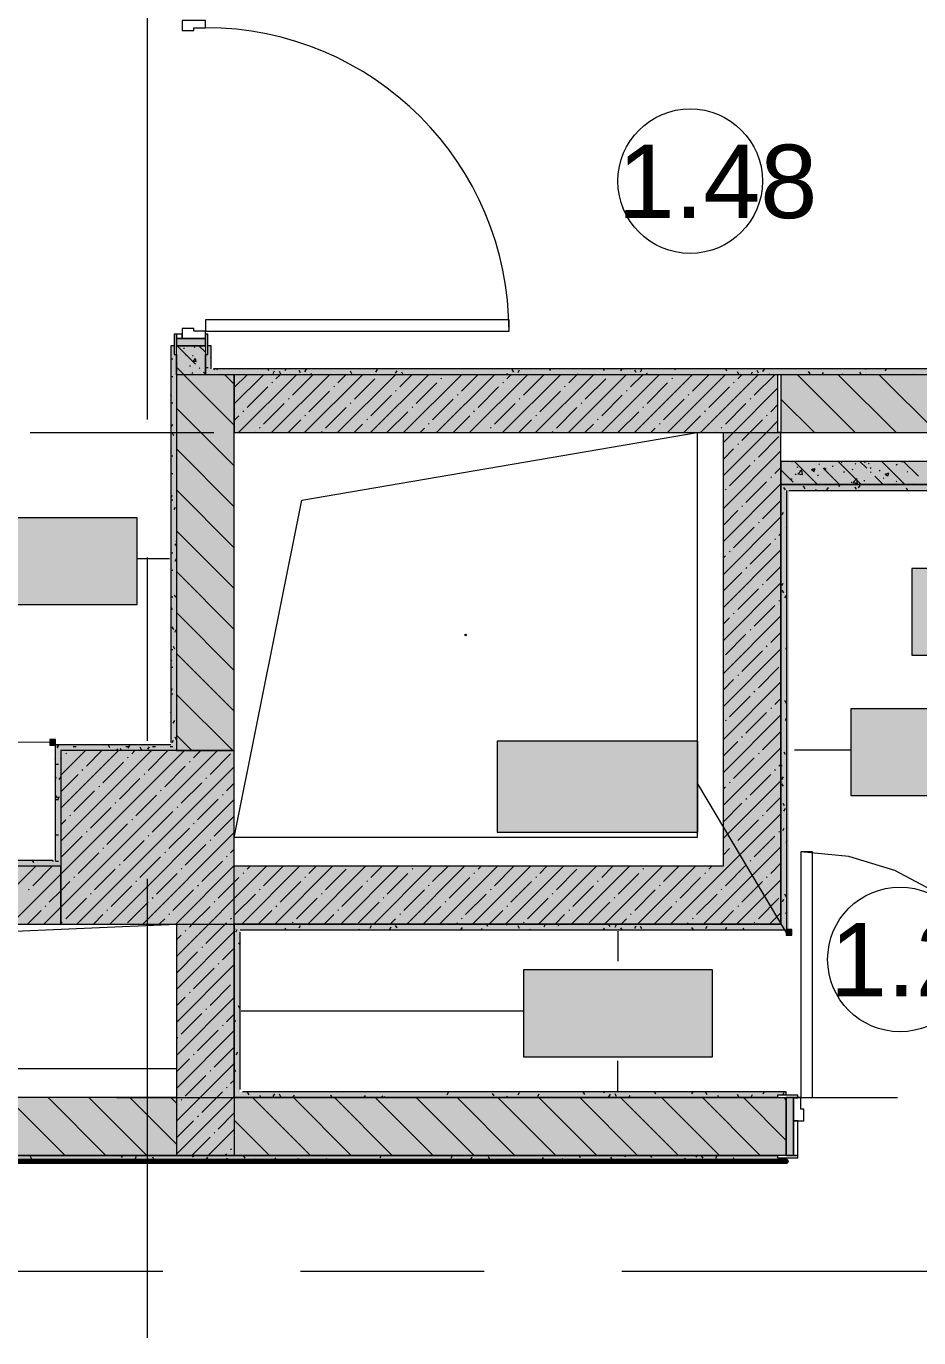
# Model space of a CAD drawing. Header units: millimetres. Extents: x -3817 to 677485, y -22715 to 103890.
# Drawn here: x 66284 to 69370, y 12181 to 16716 of the extents above; entities that cross this region are included whole.
import ezdxf

# ---------------------------------------------------------------- set-up
doc = ezdxf.new("R2010")
doc.units = ezdxf.units.MM
doc.layers.add('PDF _Геометрия', color=7, linetype='Continuous', true_color=0x1d1d1d)
doc.layers.add('PDF _Сплошная заливка', color=7, linetype='Continuous', true_color=0xffffff)
doc.layers.add('PDF _Текст', color=7, linetype='Continuous')
doc.styles.add('PDF GOST-Common', font='arial.ttf')

msp = doc.modelspace()

# ---------------------------------------------------------------- hatches: boundary and pattern name
at = {"layer": 'PDF _Сплошная заливка', "transparency": 33554559}
h = msp.add_hatch(color=256, dxfattribs=at)
h.paths.add_polyline_path([(66803.3, 14211.3), (66802.8, 15581.3), (66795.3, 15581.3), (66795.3, 15611.4), (66783.3, 15611.4), (66783.3, 14211.3)], flags=0)
h.paths.add_polyline_path([(66783.3, 16761.3), (66795.3, 16761.3), (66795.3, 16791.3), (66803.3, 16791.3), (66803.3, 17441.3), (66783.3, 17441.3), (66783.3, 17420.4)], flags=0)
h = msp.add_hatch(color=256, dxfattribs=at)
h.paths.add_polyline_path([(66803.3, 15511.3), (66903.3, 15511.3), (66903.3, 15611.4), (66803.3, 15611.4), (66803.3, 15581.3)], flags=0)
h.paths.add_polyline_path([(66803.3, 16761.3), (66903.3, 16761.3), (66903.3, 17461.3), (66803.3, 17461.3), (66803.3, 16791.3)], flags=0)
h = msp.add_hatch(color=256, dxfattribs=at)
h.paths.add_polyline_path([(66923.3, 15511.3), (66923.3, 15611.4), (66911.3, 15611.4), (66910.8, 15581.3), (66903.3, 15581.3), (66903.3, 15511.3)], flags=0)
h.paths.add_polyline_path([(66923.3, 16761.3), (66923.3, 17461.3), (66903.3, 17461.3), (66904.1, 16791.3), (66911.3, 16791.3), (66911.3, 16761.3)], flags=0)
for points in [[(66803.3, 14211.3), (67003.3, 14211.3), (67003.3, 15511.3), (66803.3, 15511.3), (66803.3, 14580.4)], [(68883.3, 15311.3), (68883.3, 15511.3), (67003.3, 15511.3), (67003.3, 15311.3), (68693.3, 15311.3)], [(80080.6, 15311.3), (84943.3, 15311.3), (84943.3, 15511.3), (68893.3, 15511.3), (68893.3, 15311.3), (78596.3, 15311.3)], [(70553.1, 15131.3), (70553.1, 15211.3), (68893.3, 15211.3), (68893.3, 15131.3), (70432.2, 15131.3)], [(70525.1, 15111.4), (70533.1, 15111.4), (70533.1, 15131.3), (68893.3, 15131.3), (68893.3, 15111.4), (70432.2, 15111.4)], [(68893.3, 13591.3), (68913.3, 13591.3), (68913.3, 15111.4), (68893.3, 15111.4), (68893.3, 13611.3)], [(62268.2, 13811.3), (66383.3, 13811.3), (66383.3, 13831.3), (61003.3, 13831.3), (61003.3, 13811.3)], [(63503.3, 13611.3), (66403.3, 13611.3), (66403.3, 13811.3), (61003.3, 13811.3), (61003.3, 13611.3), (63423.3, 13611.3)], [(67003.3, 13011.4), (67023.3, 13011.4), (67023.3, 13611.3), (67003.3, 13611.3), (67003.3, 13450.1)]]:
    msp.add_hatch(color=256, dxfattribs=at).paths.add_polyline_path(points)
h = msp.add_hatch(color=256, dxfattribs=at)
h.paths.add_polyline_path([(67023.3, 13011.4), (68882.1, 13011.7), (68882.1, 13019.3), (68912.1, 13019.3), (68912.1, 13031.3), (67023.3, 13031.3)], flags=0)
h.paths.add_polyline_path([(70553.1, 13011.4), (70553.1, 13031.3), (69862.1, 13031.3), (69862.1, 13019.3), (69892.1, 13019.3), (69892.1, 13011.4)], flags=0)
h = msp.add_hatch(color=256, dxfattribs=at)
h.paths.add_polyline_path([(73783.3, 12811.3), (73783.3, 13011.4), (73173.1, 13011.4), (73173.1, 12811.3), (73203.1, 12811.3)], flags=0)
h.paths.add_polyline_path([(72223.1, 12811.3), (72223.1, 13011.4), (69862.1, 13011.4), (69862.1, 12811.3), (72193.1, 12811.3)], flags=0)
h.paths.add_polyline_path([(68205.7, 12811.3), (68912.1, 12811.3), (68912.1, 13011.4), (67003.3, 13011.4), (67003.3, 12811.3)], flags=0)
h.paths.add_polyline_path([(65237, 12811.3), (66803.3, 12811.3), (66803.3, 13011.4), (62491.6, 13011.4), (62491.6, 12811.3)], flags=0)
h = msp.add_hatch(color=256, dxfattribs=at)
h.paths.add_polyline_path([(75627.5, 12791.4), (75723.3, 12791.4), (75723.3, 12811.3), (73203.1, 12811.1), (73203.1, 12803.3), (73173.1, 12803.3), (73173.1, 12791.4), (74143.2, 12791.4)], flags=0)
h.paths.add_polyline_path([(71174.4, 12791.4), (72223.1, 12791.4), (72223.1, 12803.3), (72193.1, 12803.3), (72193.1, 12811.3), (69892.1, 12811.3), (69892.1, 12803.3), (69862.1, 12803.3), (69862.1, 12791.4)], flags=0)
h.paths.add_polyline_path([(68912.1, 12791.4), (68912.1, 12803.3), (68882.1, 12803.3), (68882.1, 12811.3), (62491.6, 12811.3), (62491.6, 12791.4), (68882.1, 12791.4)], flags=0)

# ---------------------------------------------------------------- linework, layer by layer
at = {"layer": 'PDF _Геометрия', "color": 253, "lineweight": 9, "true_color": 0xaaaaaa}
for points in [[(66703.3, 15355.9), (66703.3, 16943.4)], [(66297.6, 15311.3), (66932.6, 15311.3)], [(67408.8, 15311.3), (68996.3, 15311.3)], [(66703.3, 14244.7), (66703.3, 14879.7)], [(69812.1, 13011.4), (69795.7, 13177.2), (69747.4, 13336.6), (69668.8, 13483.6), (69563.1, 13612.4), (69434.3, 13718.1), (69287.4, 13796.6), (69127.9, 13845), (68962.1, 13861.3)], [(66703.3, 12180.9), (66703.3, 13768.4)], [(66597.6, 13011.4), (67232.6, 13011.4)], [(67708.8, 13011.4), (69296.3, 13011.4)], [(65168.8, 12411.3), (66756.3, 12411.3)], [(67232.6, 12411.3), (67867.6, 12411.3)], [(68343.8, 12411.3), (69931.3, 12411.3)]]:
    msp.add_lwpolyline(points, dxfattribs=at)
at = {"layer": 'PDF _Геометрия', "color": 253, "lineweight": 13, "true_color": 0xaaaaaa}
for points in [[(66903.3, 16711.3), (66903.3, 16736.3), (66823.3, 16736.3), (66823.3, 16701.4), (66863.3, 16701.4), (66863.3, 16711.3)], [(67953.3, 15661.3), (67953.3, 15701.3), (66903.3, 15701.3), (66903.3, 15661.3)], [(66795.3, 15651.3), (66795.3, 15581.3), (66803.3, 15581.3), (66803.3, 15651.3)], [(66803.3, 15651.3), (66803.3, 15636.3), (66823.3, 15636.3), (66823.3, 15651.3)], [(66903.3, 15661.3), (66863.3, 15661.3), (66863.3, 15671.3), (66823.3, 15671.3), (66823.3, 15636.3), (66903.3, 15636.3)], [(66902.3, 15651.3), (66902.3, 15636.3), (66903.3, 15636.3), (66903.3, 15651.3)], [(66903.3, 15651.3), (66903.3, 15581.3), (66911.3, 15581.3), (66911.3, 15651.3)], [(66803.3, 15636.3), (66803.3, 15611.4), (66903.3, 15611.4), (66903.3, 15636.3)], [(68962.1, 13861.3), (68962.1, 13011.4), (69002.1, 13011.4), (69002.1, 13861.3)], [(68952.1, 13011.4), (68952.1, 13019.3), (68882.1, 13019.3), (68882.1, 13011.4)], [(68937.1, 12811.3), (68937.1, 13011.4), (68912.1, 13011.4), (68912.1, 12811.3)], [(68962.1, 13011.4), (68937.1, 13011.4), (68937.1, 12931.4), (68972.1, 12931.4), (68972.1, 12971.4), (68962.1, 12971.4)], [(68952.1, 13010.4), (68952.1, 13011.4), (68937.1, 13011.4), (68937.1, 13010.4)], [(68952.1, 12811.3), (68952.1, 12931.4), (68937.1, 12931.4), (68937.1, 12811.3)], [(68952.1, 12803.3), (68952.1, 12811.3), (68882.1, 12811.3), (68882.1, 12803.3)]]:
    msp.add_lwpolyline(points, close=True, dxfattribs=at)
at = {"layer": 'PDF _Геометрия', "color": 9, "lineweight": 9, "true_color": 0xc0c0c0}
for points in [[(70953.3, 15611.4), (70953.3, 15531.3), (70953.3, 15511.3), (66923.3, 15511.3), (66903.3, 15511.3), (66903.3, 15581.3), (66903.3, 15511.3), (66803.3, 15511.3), (66803.3, 15581.3), (66803.3, 14211.3), (66783.3, 14211.3), (66403.3, 14211.3), (66403.3, 13811.3), (66383.3, 13811.3), (61003.3, 13811.3)], [(66795.3, 15611.4), (66783.3, 15611.4)], [(66903.3, 15611.4), (66803.3, 15611.4)], [(66923.3, 15611.4), (66911.3, 15611.4)], [(70953.3, 15606.3), (70953.3, 15511.3), (68893.3, 15511.3), (68893.3, 15311.3), (70553.1, 15311.3), (70553.1, 14752.5), (70553.1, 15131.3), (70533.1, 15131.3), (68893.3, 15131.3), (68893.3, 15111.4), (68893.3, 13611.3), (67023.3, 13611.3), (67003.3, 13611.3), (68693.3, 13611.3), (68893.3, 13611.3), (68893.3, 15311.3), (68883.3, 15311.3), (68883.3, 15511.3), (67003.3, 15511.3), (67003.3, 15311.3), (68693.3, 15311.3), (68693.3, 13811.3), (67003.3, 13811.3)], [(68893.3, 13591.3), (68913.3, 13591.3), (68913.3, 15103.3)], [(66383.3, 14231.3), (66383.3, 14211.3)], [(66803.3, 13611.3), (66803.3, 13011.4), (64703.3, 13011.4), (64703.3, 13611.3), (66403.3, 13611.3), (66403.3, 13811.3), (61003.3, 13811.3)], [(68912.1, 13019.3), (68912.1, 13031.3), (67031.3, 13031.3)], [(68912.1, 12811.3), (68912.1, 13011.4)], [(62403.3, 12791.4), (62203.3, 12791.4), (62403.3, 12791.4), (62491.6, 12791.4), (68912.1, 12791.4), (68912.1, 12803.3)]]:
    msp.add_lwpolyline(points, dxfattribs=at)
at = {"layer": 'PDF _Геометрия', "color": 7, "lineweight": 9}
for points in [[(66783.3, 15611.4), (66783.3, 14239.3)], [(66923.3, 15531.3), (66923.3, 15611.4)], [(70933.3, 15531.3), (66931.3, 15531.3)], [(67003.3, 15311.3), (68603.3, 15311.3), (68603.3, 13911.3), (67003.3, 13911.3), (67003.3, 14580.4)], [(67003.3, 13911.3), (67236.6, 15078), (68603.3, 15311.3)], [(68913.3, 15103.3), (68913.3, 15111.4)], [(68921.3, 15111.4), (70525.1, 15111.4), (70533.1, 15111.4)], [(66779.3, 14875), (66666.8, 14875)], [(66365.3, 14239.6), (66059.9, 14241.1)], [(66783.3, 14231.3), (66762.3, 14231.3), (66383.3, 14231.3)], [(66383.3, 14211.3), (66383.3, 13831.3)], [(68940.7, 14214.4), (69134.6, 14214.4)], [(68911.3, 13583.3), (68605.9, 14096.7)], [(66375.3, 13831.3), (61031.3, 13831.3)], [(64803.3, 13111.3), (64886.6, 13528), (66803.3, 13611.3)], [(67023.3, 13591.3), (67044.2, 13591.3), (68893.3, 13591.3)], [(67023.3, 13039.4), (67023.3, 13583.3)], [(68330, 13587.3), (68330, 13483)], [(67027.3, 13311), (68003.4, 13311)], [(68330, 13035.4), (68330, 13139)], [(66803.3, 13011.4), (66803.3, 12811.3)], [(67003.3, 13011.4), (67003.3, 12811.3)]]:
    msp.add_lwpolyline(points, dxfattribs=at)
at = {"layer": 'PDF _Геометрия', "color": 252, "lineweight": 9, "true_color": 0x878787}
for points in [[(66869.2, 15547.3), (66805.2, 15611.4)], [(66827.8, 15602.9), (66831.1, 15603.4)], [(66864.1, 15607.4), (66866.5, 15605.1)], [(66903.3, 15588.7), (66880.6, 15611.4)], [(66833.1, 15581.4), (66835.9, 15579.6)], [(66858.8, 15575.5), (66861.4, 15577.5)], [(66871.1, 15556.2), (66860.5, 15557.1), (66869.1, 15567.4)], [(66871.1, 15556.2), (66869.1, 15567.3)], [(66803.3, 15550.3), (66805.5, 15548.3)], [(66829.7, 15511.3), (66803.3, 15537.8)], [(66848.4, 15541.7), (66851.7, 15542.1)], [(66856.6, 15516.3), (66859.3, 15518.4)], [(66884.3, 15532.2), (66881.8, 15534.8)], [(66903.3, 15513.3), (66896.9, 15519.7)], [(68931.3, 15209.8), (68933.3, 15211.3)], [(69020.1, 15131.3), (68940.1, 15211.3)], [(69009, 15211.3), (69009.2, 15211.2)], [(69026.6, 15200.3), (69024.1, 15202.8)], [(69070.3, 15194.5), (69073.6, 15195)], [(69171, 15131.3), (69091, 15211.3)], [(69101.3, 15209), (69104.1, 15207.2)], [(69150.5, 15204.4), (69153, 15202.2)], [(69190.1, 15187.8), (69166.5, 15211.3)], [(69182.6, 15209.3), (69185.9, 15209.7)], [(69196.2, 15205), (69199, 15203.2)], [(69321.9, 15131.3), (69241.9, 15211.3)], [(69291.1, 15201), (69294, 15199.2)], [(69293.8, 15200.3), (69296.5, 15202.4)], [(69309, 15211.3), (69318.9, 15210.5)], [(69368.6, 15160.1), (69317.4, 15211.3)], [(69318.9, 15210.4), (69318.7, 15211.3)], [(68936.1, 15140), (68893.3, 15182.8)], [(68929.1, 15150.6), (68931.8, 15152.6)], [(68943.1, 15168.8), (68945.6, 15166.6)], [(68949, 15193.1), (68951.8, 15191.3)], [(68968.2, 15164.9), (68952.4, 15167.4), (68966.2, 15181.8)], [(68958.4, 15179.8), (68961.8, 15180.2)], [(68968.2, 15164.9), (68966.2, 15181.8)], [(69007.7, 15176), (68998.9, 15182), (69011.3, 15186.7)], [(69002.9, 15185.7), (69006.3, 15186.1)], [(69007.7, 15175.9), (69011.3, 15186.7)], [(69020.4, 15163.1), (69023.1, 15165.1)], [(69095.6, 15131.3), (69039.2, 15187.8)], [(69043.9, 15189.1), (69046.7, 15187.3)], [(69046.8, 15186.6), (69049.3, 15184.4)], [(69110.2, 15174.5), (69112.9, 15176.5)], [(69138.8, 15185.1), (69141.6, 15183.3)], [(69157.9, 15135.5), (69142.1, 15137.9), (69156, 15152.4)], [(69157.9, 15135.5), (69156, 15152.3)], [(69202.5, 15187.8), (69205.2, 15189.9)], [(69205.2, 15172.7), (69202.6, 15175.2)], [(69246.5, 15131.3), (69217.7, 15160.1)], [(69233.7, 15181.1), (69236.5, 15179.3)], [(69247.6, 15153.9), (69251, 15154.3)], [(69254.4, 15167.7), (69266.8, 15172.5)], [(69254.4, 15167.7), (69263.2, 15161.8)], [(69263.2, 15161.7), (69266.9, 15172.4)], [(69328.6, 15177.1), (69331.4, 15175.3)], [(69359.9, 15168.7), (69363.3, 15169.1)], [(69135.8, 15139.2), (69139.1, 15139.6)], [(69180.3, 15145), (69183.6, 15145.5)], [(69291.7, 15141.1), (69294.3, 15143.2)], [(69350.5, 15133.9), (69353, 15131.7)]]:
    msp.add_lwpolyline(points, dxfattribs=at)
at = {"layer": 'PDF _Геометрия', "color": 253, "lineweight": 9, "true_color": 0x9b9b9b}
for points in [[(66783.3, 15566.4), (66791.2, 15566.4)], [(66923.3, 15571.9), (66921.2, 15568.4)], [(66903.3, 15535.9), (66913.1, 15535.9)], [(66935, 15531.3), (66932.4, 15526.8)], [(66945, 15527.4), (66942.7, 15531.3)], [(67099.9, 15512.1), (67099.5, 15511.3)], [(67122.7, 15524.4), (67118.6, 15531.3)], [(67141.5, 15523.2), (67136.5, 15514.5)], [(67164.3, 15513.2), (67159.3, 15521.9)], [(67181.4, 15531.3), (67178.1, 15525.7)], [(67232.3, 15517.3), (67227.3, 15526)], [(67251.2, 15530.3), (67246.2, 15521.6)], [(67271, 15511.3), (67268.9, 15514.9)], [(67410, 15514.3), (67405, 15523)], [(67496.9, 15529.2), (67491.9, 15520.5)], [(67565, 15525.1), (67559.9, 15516.4)], [(67587.7, 15511.3), (67582.7, 15520)], [(67693.3, 15511.3), (67692.4, 15513)], [(67779.7, 15531.3), (67779.3, 15530.5)], [(67946.8, 15515.9), (67944.2, 15511.3)], [(67969.5, 15520.6), (67964.5, 15529.3)], [(67988.4, 15527), (67983.4, 15518.3)], [(68026.1, 15531.3), (68025, 15529.5)], [(68096.5, 15531.3), (68093, 15525.4)], [(68192.5, 15514.8), (68190.5, 15511.3)], [(68283.3, 15525.8), (68280.1, 15531.3)], [(68342.9, 15531.3), (68338.8, 15524.3)], [(68351.3, 15529.9), (68350.5, 15531.3)], [(68393, 15518.7), (68387.9, 15527.4)], [(68411.8, 15528.9), (68406.8, 15520.2)], [(68432.4, 15511.3), (68429.6, 15516.3)], [(68529, 15526.9), (68526.4, 15531.3)], [(68706.7, 15523.9), (68702.4, 15531.3)], [(68748.4, 15512.7), (68743.3, 15521.4)], [(68793.6, 15519.6), (68788.8, 15511.3)], [(68816.4, 15516.8), (68811.4, 15525.5)], [(68835.3, 15530.8), (68830.2, 15522.1)], [(68854.8, 15511.3), (68853, 15514.4)], [(68941.2, 15531.3), (68939.9, 15529.2)], [(68994.1, 15513.8), (68989.1, 15522.5)], [(69039.4, 15518.5), (69035.2, 15511.3)], [(69107.4, 15514.5), (69105.6, 15511.3)], [(69171.5, 15511.3), (69166.8, 15519.5)], [(69187.5, 15531.3), (69185.6, 15528.1)], [(69257.9, 15531.3), (69253.7, 15524)], [(69277.1, 15511.3), (69276.5, 15512.5)], [(69353.1, 15513.4), (69352, 15511.3)], [(66783.3, 15505.4), (66791.2, 15505.4)], [(66786.6, 15435.9), (66783.3, 15441.7)], [(66783.3, 15414), (66791.2, 15414)], [(66789.1, 15339.5), (66784.1, 15330.8)], [(66794.7, 15299.9), (66789.7, 15308.6)], [(66783.3, 15231.1), (66791.2, 15231.1)], [(66783.3, 15170.1), (66791.2, 15170.1)], [(68908.9, 15112.7), (68903.9, 15121.4)], [(68977, 15116.8), (68971.9, 15125.5)], [(69015.3, 15111.4), (69013.6, 15114.3)], [(69056.5, 15121.5), (69051.5, 15112.8)], [(69097.4, 15131.3), (69093.1, 15124)], [(69154.7, 15113.8), (69149.6, 15122.5)], [(69166.2, 15128.6), (69161.1, 15119.9)], [(69332.1, 15111.4), (69327.4, 15119.5)], [(66788, 15093.8), (66783.3, 15085.6)], [(66783.3, 15078.7), (66791.2, 15078.7)], [(66799.2, 15052.2), (66794.1, 15043.5)], [(68893.3, 15048.2), (68894.3, 15048.2)], [(68901.1, 15035.2), (68896.1, 15026.5)], [(68913.3, 14983.3), (68912.1, 14985.3)], [(66803.3, 14919.4), (66799, 14926.8)], [(66803.3, 14937.3), (66801.2, 14933.8)], [(68893.3, 14956.8), (68894.3, 14956.8)], [(66783.3, 14895.8), (66791.2, 14895.8)], [(68894.8, 14893.4), (68893.3, 14896)], [(66783.3, 14834.9), (66791.2, 14834.9)], [(66802.2, 14874.5), (66797.1, 14865.8)], [(66803.3, 14858.4), (66803.1, 14858.7)], [(68893.3, 14834.9), (68894.3, 14834.9)], [(68900, 14789.5), (68895, 14780.8)], [(66783.3, 14743.4), (66791.2, 14743.4)], [(66801, 14740.4), (66796, 14749.1)], [(68903, 14757.3), (68897.9, 14766)], [(68911.2, 14747.9), (68906.1, 14739.2)], [(66789.9, 14698.7), (66784.8, 14707.4)], [(68893.3, 14712.9), (68894.3, 14712.9)], [(66793.9, 14630.7), (66788.9, 14639.4)], [(66801.1, 14628.7), (66796, 14620)], [(68893.3, 14621.5), (68894.3, 14621.5)], [(68913.3, 14629.6), (68913.2, 14629.5)], [(66783.3, 14560.5), (66791.2, 14560.5)], [(66798, 14562.7), (66793, 14571.4)], [(68913.3, 14568.6), (68909.1, 14561.5)], [(66786.9, 14521), (66783.3, 14527.3)], [(66783.3, 14499.6), (66791.2, 14499.6)], [(68893.3, 14499.6), (68894.3, 14499.6)], [(66788.8, 14424.6), (66783.8, 14415.9)], [(66783.3, 14408.1), (66791.2, 14408.1)], [(68893.3, 14377.7), (68894.3, 14377.7)], [(68912.2, 14375.5), (68907.2, 14384.2)], [(66783.9, 14343.3), (66783.3, 14344.4)], [(66795.9, 14315), (66790.9, 14306.2)], [(68913.1, 14324.4), (68908, 14315.7)], [(68913.3, 14312.7), (68911.3, 14316.2)], [(66791.8, 14246.9), (66786.8, 14238.2)], [(66803.2, 14248.9), (66798.2, 14257.6)], [(68893.3, 14286.2), (68894.3, 14286.2)], [(66394.8, 14229.8), (66389.7, 14221.1)], [(66395, 14224.4), (66391, 14231.3)], [(66445.8, 14225.3), (66455.9, 14225.3)], [(66572.7, 14221.4), (66567.7, 14230.1)], [(66598.9, 14217.5), (66595.3, 14211.3)], [(66613.7, 14211.3), (66609.3, 14219)], [(66628.7, 14225.3), (66638.8, 14225.3)], [(66640.5, 14228.7), (66635.5, 14220)], [(66682.4, 14214.3), (66677.3, 14223)], [(66708.5, 14224.6), (66703.5, 14215.9)], [(66719.3, 14211.3), (66719, 14211.9)], [(66720.1, 14225.3), (66730.2, 14225.3)], [(66781.1, 14225.3), (66783.3, 14225.3), (66791.2, 14225.3)], [(68909.2, 14197.8), (68904.2, 14206.5)], [(66383.9, 14182.8), (66383.3, 14183.8)], [(66384.9, 14164.3), (66394.9, 14164.3)], [(68898.1, 14156.1), (68893.3, 14164.5)], [(68893.3, 14164.3), (68894.3, 14164.3)], [(66387.9, 14114.7), (66383.3, 14122.8)], [(66401.8, 14120.1), (66396.8, 14111.4)], [(68900.8, 14120.3), (68895.8, 14111.6)], [(68902.2, 14088.1), (68897.1, 14096.8)], [(66384.9, 14042.4), (66394.9, 14042.4)], [(66392, 14046.7), (66387, 14055.4)], [(66397.7, 14052.1), (66392.7, 14043.4)], [(68893.3, 14042.4), (68894.3, 14042.4)], [(68906.2, 14020.1), (68901.2, 14028.8)], [(68895.1, 13978.4), (68893.3, 13981.6)], [(68907.9, 14010.7), (68902.9, 14002)], [(68893.3, 13950.9), (68894.3, 13950.9)], [(68903.8, 13942.6), (68898.8, 13933.9)], [(66384.9, 13920.5), (66394.9, 13920.5)], [(68913.3, 13898.1), (68909.9, 13892.3)], [(66309.8, 13823.3), (66305.2, 13831.3)], [(66377.9, 13827.4), (66375.6, 13831.3)], [(66384.9, 13829), (66394.9, 13829)], [(68893.3, 13829), (68894.3, 13829)], [(68893.3, 13707.1), (68894.3, 13707.1)], [(68911.4, 13706.3), (68906.4, 13715)], [(68902.7, 13696.9), (68897.7, 13688.2)], [(68913.3, 13654.2), (68908.8, 13646.6)], [(67100.9, 13611.3), (67100.9, 13611.3)], [(67269.5, 13611.3), (67267.9, 13608.5)], [(67524.4, 13609.4), (67523.2, 13611.3)], [(67566, 13598.2), (67561, 13607)], [(67691.9, 13611.3), (67691.3, 13610.4)], [(67879.8, 13603.4), (67875.2, 13611.3)], [(67947.8, 13607.5), (67945.6, 13611.3)], [(68078.2, 13609.8), (68073.1, 13601.1)], [(68125.5, 13604.5), (68121.6, 13611.3)], [(68303.2, 13601.5), (68298.2, 13610.2)], [(68323.9, 13608.7), (68318.9, 13600)], [(68685, 13610.8), (68684.7, 13611.3)], [(68893.3, 13615.7), (68894.3, 13615.7)], [(67006.5, 13592), (67003.3, 13597.6)], [(67011.9, 13591.9), (67006.9, 13583.2)], [(67182.8, 13591.3), (67179.2, 13597.7)], [(67231.3, 13606), (67226.2, 13597.3)], [(67435.4, 13593.8), (67434, 13591.3)], [(67477, 13605), (67472, 13596.2)], [(67545, 13600.9), (67540, 13592.2)], [(67790.8, 13599.8), (67785.9, 13591.3)], [(67858.8, 13595.7), (67856.3, 13591.3)], [(67989.4, 13596.4), (67984.4, 13605.1)], [(68027.5, 13591.3), (68026.1, 13593.9)], [(68282.2, 13597.6), (68278.6, 13591.3)], [(68344.3, 13591.3), (68339.8, 13599.1)], [(68391.9, 13604.7), (68386.9, 13595.9)], [(68412.9, 13594.5), (68407.9, 13603.2)], [(68449.9, 13591.3), (68449.5, 13592)], [(68590.6, 13591.5), (68585.6, 13600.2)], [(68637.7, 13603.6), (68632.6, 13594.9)], [(68705.7, 13599.5), (68701, 13591.3)], [(68766.6, 13591.3), (68763.3, 13597.2)], [(67003.3, 13524.2), (67004.5, 13524.2)], [(67023.1, 13550.3), (67018.1, 13541.6)], [(67003.5, 13414.3), (67003.3, 13414.7)], [(67003.3, 13402.3), (67004.5, 13402.3)], [(67003.3, 13310.9), (67004.5, 13310.9)], [(67022.8, 13319.8), (67017.8, 13328.6)], [(67006.8, 13278.1), (67003.3, 13272.1)], [(67003.3, 13189), (67004.5, 13189)], [(67013.8, 13168.5), (67008.8, 13159.8)], [(67008.7, 13100.5), (67003.7, 13109.2)], [(67003.3, 13067), (67004.5, 13067)], [(67054.4, 13021.3), (67049.4, 13030)], [(67095.4, 13011.4), (67091, 13018.9)], [(67141.7, 13024.2), (67136.7, 13015.5)], [(67164.1, 13014.2), (67159.1, 13023)], [(67209.8, 13020.1), (67204.7, 13011.4)], [(67341.7, 13011.4), (67336.8, 13020)], [(67357, 13031.3), (67356, 13029.7)], [(67436.2, 13030.6), (67435.8, 13031.3)], [(67455.5, 13019.1), (67451.1, 13011.4)], [(67517.7, 13011.4), (67514.5, 13017)], [(67742.9, 13029.1), (67737.8, 13020.4)], [(67859.6, 13028.7), (67858.1, 13031.3)], [(67901.3, 13017.5), (67896.3, 13026.2)], [(67947, 13016.9), (67943.8, 13011.4)], [(67988.6, 13028), (67983.6, 13019.3)], [(68056.6, 13023.9), (68051.6, 13015.2)], [(68215.1, 13022.7), (68210.1, 13031.3)], [(68283.1, 13026.8), (68280.5, 13031.3)], [(68302.4, 13022.8), (68297.3, 13014.1)], [(68324.7, 13015.6), (68319.7, 13024.3)], [(68370.4, 13018.8), (68366.1, 13011.4)], [(68460.8, 13023.8), (68456.4, 13031.3)], [(68588.8, 13031.3), (68584.7, 13024.2)], [(68638.5, 13020.8), (68633.5, 13029.5)], [(68679.1, 13011.4), (68675.1, 13018.4)], [(68748.2, 13013.7), (68743.1, 13022.4)], [(68793.8, 13020.7), (68788.8, 13011.9)], [(68835.2, 13031.3), (68830.5, 13023.1)], [(68903.5, 13027.7), (68898.7, 13019.3)], [(67100.1, 13013.1), (67099.1, 13011.4)], [(67200.9, 13011.4), (67200.7, 13011.8)], [(67523.5, 13015), (67521.4, 13011.4)], [(68362.4, 13011.4), (68361.3, 13013.2)], [(66303.1, 12798.7), (66298, 12807.4)], [(66354.4, 12792.7), (66364.4, 12792.7)], [(66377, 12797), (66373.8, 12791.4)], [(66415.3, 12792.7), (66425.4, 12792.7)], [(66445.1, 12792.9), (66444.2, 12791.4)], [(66567.7, 12792.7), (66577.8, 12792.7)], [(66616.8, 12803.9), (66612.5, 12811.3)], [(66659.2, 12792.7), (66669.2, 12792.7)], [(66664.4, 12807.1), (66659.4, 12798.4)], [(66684.9, 12808), (66682.9, 12811.3)], [(66702.1, 12811.3), (66701, 12809.5)], [(66726.5, 12796.8), (66721.5, 12805.5)], [(66750.6, 12792.7), (66760.7, 12792.7)], [(66764.8, 12791.4), (66763.1, 12794.4)], [(66862.6, 12805), (66858.9, 12811.3)], [(66868.5, 12794.8), (66866.5, 12791.4)], [(66910.1, 12806), (66905.1, 12797.3)], [(66933.5, 12792.7), (66943.6, 12792.7)], [(66978.2, 12801.9), (66973.1, 12793.2)], [(67024.9, 12792.7), (67035, 12792.7)], [(67040.3, 12802), (67035.2, 12810.7)], [(67081.6, 12791.4), (67076.9, 12799.5)], [(67085.9, 12792.7), (67096, 12792.7)], [(67149.9, 12794.9), (67144.9, 12803.6)], [(67187.2, 12791.4), (67186.5, 12792.5)], [(67223.9, 12800.8), (67218.9, 12792.1)], [(67238.3, 12792.7), (67248.4, 12792.7)], [(67291.9, 12796.7), (67288.8, 12791.4)], [(67327.6, 12791.9), (67322.6, 12800.6)], [(67329.7, 12792.7), (67339.8, 12792.7)], [(67421.2, 12792.7), (67431.2, 12792.7)], [(67422.1, 12811.2), (67422, 12811.3)], [(67503.9, 12791.4), (67500.3, 12797.6)], [(67511.3, 12810.9), (67506.3, 12802.2)], [(67604.1, 12792.7), (67614.1, 12792.7)], [(67695.5, 12792.7), (67705.6, 12792.7)], [(67715.4, 12798.6), (67711.2, 12791.4)], [(67757, 12809.8), (67752, 12801.1)], [(67756.5, 12792.7), (67766.5, 12792.7)], [(67825, 12805.7), (67820, 12797)], [(67845.5, 12809.3), (67844.3, 12811.3)], [(67887.1, 12798.2), (67882.1, 12806.9)], [(67908.9, 12792.7), (67918.9, 12792.7)], [(68000.3, 12792.7), (68010.4, 12792.7)], [(68070.8, 12804.6), (68065.8, 12795.9)], [(68091.7, 12792.7), (68101.8, 12792.7)], [(68138.8, 12800.5), (68133.8, 12791.8)], [(68200.9, 12803.4), (68196.3, 12811.3)], [(68268.9, 12807.4), (68266.7, 12811.3)], [(68274.6, 12792.7), (68284.7, 12792.7)], [(68310.6, 12796.3), (68305.5, 12805)], [(68348.6, 12791.4), (68347.2, 12793.8)], [(68356.2, 12811.3), (68353.1, 12805.9)], [(68366.1, 12792.7), (68376.1, 12792.7)], [(68427, 12792.7), (68437.1, 12792.7)], [(68446.6, 12804.5), (68442.7, 12811.3)], [(68562.3, 12802.4), (68557.2, 12793.7)], [(68579.4, 12792.7), (68589.5, 12792.7)], [(68602.6, 12811.3), (68598.9, 12804.9)], [(68624.3, 12801.5), (68619.3, 12810.2)], [(68665.4, 12791.4), (68661, 12799)], [(68671.9, 12809.5), (68666.9, 12800.8)], [(68670.9, 12792.7), (68680.9, 12792.7)], [(68734, 12794.4), (68729, 12803.1)], [(68762.3, 12792.7), (68772.4, 12792.7)], [(68771, 12791.4), (68770.6, 12792)], [(68911.7, 12791.4), (68906.7, 12800.1)]]:
    msp.add_lwpolyline(points, dxfattribs=at)
at = {"layer": 'PDF _Геометрия', "color": 9, "lineweight": 9, "true_color": 0xc0c0c0}
for points in [[(66803.3, 15511.3), (66803.3, 14211.3), (67003.3, 14211.3), (67003.3, 15511.3)], [(68893.3, 15131.3), (70553.1, 15131.3), (70553.1, 15211.3), (68893.3, 15211.3)], [(62403.3, 13011.4), (62403.3, 12811.3), (62491.6, 12811.3), (66803.3, 12811.3), (67003.3, 12811.3), (68882.1, 12811.3), (62491.6, 12811.3), (62403.3, 12811.3), (62403.3, 13458.7), (62403.3, 13611.3), (63423.3, 13611.3), (63423.3, 13011.4), (62491.6, 13011.4)], [(68882.1, 13011.4), (67003.3, 13011.4), (67003.3, 13611.3), (67003.3, 13011.4), (67023.3, 13011.4)]]:
    msp.add_lwpolyline(points, close=True, dxfattribs=at)
at = {"layer": 'PDF _Геометрия', "lineweight": 9}
for points in [[(67003.3, 15337.3), (66829.2, 15511.3)], [(67003.3, 15478.7), (66970.6, 15511.3)], [(67003.3, 15410.3), (67104.3, 15511.3)], [(67003.3, 15467.4), (67047.2, 15511.3)], [(67018.3, 15311.3), (67218.3, 15511.3)], [(67132.4, 15311.3), (67332.4, 15511.3)], [(67147.4, 15497.5), (67161.3, 15511.3)], [(67204.4, 15440.4), (67275.3, 15511.3)], [(67246.4, 15311.3), (67446.4, 15511.3)], [(67360.5, 15311.3), (67560.5, 15511.3)], [(67361.2, 15483.2), (67389.4, 15511.3)], [(67474.5, 15311.3), (67674.5, 15511.3)], [(67575.1, 15469), (67617.5, 15511.3)], [(67588.6, 15311.3), (67788.6, 15511.3)], [(67702.6, 15311.3), (67902.6, 15511.3)], [(67788.9, 15454.7), (67845.6, 15511.3)], [(67816.7, 15311.3), (68016.7, 15511.3)], [(67930.7, 15311.3), (68130.7, 15511.3)], [(67945.7, 15497.5), (67959.6, 15511.3)], [(68002.8, 15440.4), (68073.7, 15511.3)], [(68044.8, 15311.3), (68244.8, 15511.3)], [(68158.8, 15311.3), (68358.8, 15511.3)], [(68159.6, 15483.2), (68187.7, 15511.3)], [(68272.9, 15311.3), (68472.9, 15511.3)], [(68373.4, 15469), (68415.8, 15511.3)], [(68386.9, 15311.3), (68586.9, 15511.3)], [(68501, 15311.3), (68701, 15511.3)], [(68587.3, 15454.7), (68643.9, 15511.3)], [(68615, 15311.3), (68815, 15511.3)], [(68744.1, 15497.5), (68758, 15511.3)], [(68801.1, 15440.4), (68872, 15511.3)], [(69150.5, 15311.3), (68950.5, 15511.3)], [(69291.9, 15311.3), (69091.9, 15511.3)], [(69433.3, 15311.3), (69233.3, 15511.3)], [(67047.6, 15397.7), (67118.9, 15469)], [(67133.1, 15483.2), (67135.5, 15485.6)], [(67347, 15469), (67349.4, 15471.3)], [(67418.3, 15426.2), (67489.6, 15497.5)], [(67632.1, 15411.9), (67703.4, 15483.2)], [(67717.7, 15497.5), (67720, 15499.8)], [(67846, 15397.7), (67917.2, 15469)], [(67931.5, 15483.2), (67933.9, 15485.6)], [(68145.3, 15469), (68147.7, 15471.3)], [(68216.6, 15426.2), (68287.9, 15497.5)], [(68430.5, 15411.9), (68501.7, 15483.2)], [(68516, 15497.5), (68518.4, 15499.8)], [(68644.3, 15397.7), (68715.6, 15469)], [(68729.8, 15483.2), (68732.2, 15485.6)], [(67190.2, 15426.2), (67192.5, 15428.6)], [(67261.5, 15383.4), (67332.7, 15454.7)], [(67475.3, 15369.2), (67546.6, 15440.4)], [(67560.8, 15454.7), (67563.2, 15457.1)], [(67689.1, 15354.9), (67760.4, 15426.2)], [(67774.7, 15440.4), (67777, 15442.8)], [(67988.5, 15426.2), (67990.9, 15428.6)], [(68059.8, 15383.4), (68131.1, 15454.7)], [(68273.6, 15369.2), (68344.9, 15440.4)], [(68359.2, 15454.7), (68361.5, 15457.1)], [(68487.5, 15354.9), (68558.8, 15426.2)], [(68573, 15440.4), (68575.4, 15442.8)], [(68693.3, 15275.6), (68729.1, 15311.3), (68883.3, 15465.6)], [(68786.9, 15426.2), (68789.2, 15428.6)], [(69009.1, 15311.3), (68893.3, 15427.2)], [(67003.3, 15195.8), (66803.3, 15395.8)], [(67033.4, 15383.4), (67035.7, 15385.8)], [(67104.6, 15340.6), (67175.9, 15411.9)], [(67318.5, 15326.4), (67389.8, 15397.7)], [(67404, 15411.9), (67406.4, 15414.3)], [(67532.3, 15312.1), (67603.6, 15383.4)], [(67617.9, 15397.7), (67620.2, 15400)], [(67831.7, 15383.4), (67834.1, 15385.8)], [(67903, 15340.6), (67974.3, 15411.9)], [(68116.8, 15326.4), (68188.1, 15397.7)], [(68202.4, 15411.9), (68204.7, 15414.3)], [(68330.7, 15312.1), (68401.9, 15383.4)], [(68416.2, 15397.7), (68418.6, 15400)], [(68630, 15383.4), (68632.4, 15385.8)], [(68701.3, 15340.6), (68772.6, 15411.9)], [(68858.1, 15383.4), (68883.3, 15408.5)], [(67003.3, 15353.3), (67019.1, 15369.2)], [(67189.4, 15311.3), (67232.9, 15354.9)], [(67247.2, 15369.2), (67249.6, 15371.5)], [(67417.5, 15311.3), (67446.8, 15340.6)], [(67461, 15354.9), (67463.4, 15357.3)], [(67674.9, 15340.6), (67677.3, 15343)], [(67759.6, 15311.3), (67817.4, 15369.2)], [(67987.7, 15311.3), (68031.3, 15354.9)], [(68045.5, 15369.2), (68047.9, 15371.5)], [(68215.8, 15311.3), (68245.1, 15340.6)], [(68259.4, 15354.9), (68261.8, 15357.3)], [(68473.2, 15340.6), (68475.6, 15343)], [(68558, 15311.3), (68615.8, 15369.2)], [(68693.3, 15161.5), (68843.1, 15311.3), (68883.3, 15351.5)], [(68758.4, 15283.6), (68786.1, 15311.3), (68829.6, 15354.9)], [(68843.9, 15369.2), (68846.3, 15371.5)], [(67075.3, 15311.3), (67076.1, 15312.1)], [(67090.4, 15326.4), (67092.8, 15328.8)], [(67304.2, 15312.1), (67306.6, 15314.5)], [(67645.6, 15311.3), (67660.6, 15326.4)], [(67873.7, 15311.3), (67874.5, 15312.1)], [(67888.7, 15326.4), (67891.1, 15328.8)], [(68102.6, 15312.1), (68104.9, 15314.5)], [(68443.9, 15311.3), (68459, 15326.4)], [(68672, 15311.3), (68672.8, 15312.1)], [(68687.1, 15326.4), (68689.4, 15328.8)], [(68815.4, 15226.6), (68886.7, 15297.9)], [(67003.3, 15054.4), (66803.3, 15254.4)], [(68693.3, 15218.5), (68729.8, 15255.1)], [(68693.3, 15047.5), (68893.3, 15247.5)], [(68744.1, 15269.4), (68746.5, 15271.7)], [(68715.6, 15126.8), (68786.9, 15198.1)], [(68801.1, 15212.3), (68803.5, 15214.7)], [(68858.1, 15155.3), (68860.5, 15157.7)], [(68872.4, 15169.6), (68893.3, 15190.4)], [(67003.3, 14913), (66803.3, 15113)], [(68693.3, 14933.4), (68893.3, 15133.4)], [(68701.3, 15112.6), (68703.7, 15114.9)], [(68772.6, 15069.8), (68843.9, 15141.1)], [(68758.4, 15055.5), (68760.7, 15057.9)], [(68829.6, 15012.8), (68893.3, 15076.4)], [(68693.3, 14990.4), (68744.1, 15041.3)], [(68693.3, 14819.4), (68893.3, 15019.4)], [(67003.3, 14771.6), (66803.3, 14971.6)], [(68729.8, 14913), (68801.1, 14984.2)], [(68815.4, 14998.5), (68817.7, 15000.9)], [(68786.9, 14855.9), (68858.1, 14927.2)], [(68872.4, 14941.5), (68874.8, 14943.8)], [(68886.7, 14955.7), (68893.3, 14962.3)], [(68693.3, 14705.3), (68893.3, 14905.3)], [(68693.3, 14876.4), (68701.3, 14884.5)], [(68715.6, 14898.7), (68718, 14901.1)], [(68772.6, 14841.7), (68775, 14844.1)], [(68843.9, 14798.9), (68893.3, 14848.3)], [(67003.3, 14630.2), (66803.3, 14830.2)], [(68693.3, 14762.3), (68758.4, 14827.4)], [(68693.3, 14591.3), (68893.3, 14791.3)], [(68829.6, 14784.7), (68832, 14787)], [(68744.1, 14699.1), (68815.4, 14770.4)], [(68801.1, 14642.1), (68872.4, 14713.4)], [(68886.7, 14727.6), (68889, 14730)], [(67003.3, 14488.7), (66803.3, 14688.7)], [(68693.3, 14477.2), (68893.3, 14677.2)], [(68693.3, 14648.3), (68715.6, 14670.6)], [(68729.8, 14684.9), (68732.2, 14687.2)], [(68701.3, 14542.3), (68772.6, 14613.6)], [(68786.9, 14627.8), (68789.2, 14630.2)], [(68858.1, 14585.1), (68893.3, 14620.2)], [(68693.3, 14363.2), (68893.3, 14563.2)], [(68843.9, 14570.8), (68846.3, 14573.2)], [(67003.3, 14347.3), (66803.3, 14547.3)], [(68758.4, 14485.3), (68829.6, 14556.6)], [(68744.1, 14471), (68746.5, 14473.4)], [(68815.4, 14428.3), (68886.7, 14499.5)], [(68693.3, 14420.2), (68729.8, 14456.8)], [(68693.3, 14249.1), (68893.3, 14449.1)], [(66997.8, 14211.3), (66803.3, 14405.9)], [(68715.6, 14328.5), (68786.9, 14399.7)], [(68801.1, 14414), (68803.5, 14416.4)], [(68872.4, 14371.2), (68893.3, 14392.1)], [(68693.3, 14135.1), (68893.3, 14335.1)], [(68772.6, 14271.4), (68843.9, 14342.7)], [(68858.1, 14357), (68860.5, 14359.3)], [(68701.3, 14314.2), (68703.7, 14316.6)], [(66856.4, 14211.3), (66803.3, 14264.5)], [(68693.3, 14192.1), (68744.1, 14242.9)], [(68758.4, 14257.2), (68760.7, 14259.6)], [(68829.6, 14214.4), (68893.3, 14278)], [(66230.7, 13611.3), (66403.3, 13783.9), (66830.7, 14211.3)], [(66344.8, 13611.3), (66403.3, 13669.9), (66944.8, 14211.3)], [(66403.3, 14126.1), (66488.6, 14211.3)], [(66403.3, 14012), (66602.6, 14211.3)], [(66403.3, 13898), (66716.7, 14211.3)], [(66420.3, 14200.2), (66422.7, 14202.5)], [(66491.6, 14157.4), (66545.6, 14211.3)], [(66648.4, 14200.2), (66659.6, 14211.3)], [(66705.5, 14143.1), (66773.7, 14211.3)], [(66862.3, 14185.9), (66887.7, 14211.3)], [(66919.3, 14128.9), (66990.6, 14200.2)], [(68693.3, 14021), (68893.3, 14221)], [(68815.4, 14200.2), (68817.7, 14202.5)], [(66403.3, 14183.1), (66406.1, 14185.9)], [(66458.8, 13611.3), (67003.3, 14155.8)], [(66548.6, 14100.4), (66619.9, 14171.6)], [(66634.2, 14185.9), (66636.6, 14188.3)], [(66762.5, 14086.1), (66833.8, 14157.4)], [(66848, 14171.6), (66850.4, 14174)], [(68729.8, 14114.6), (68801.1, 14185.9)], [(68886.7, 14157.4), (68893.3, 14164)], [(66403.3, 14069), (66463.1, 14128.9)], [(66477.4, 14143.1), (66479.7, 14145.5)], [(66605.7, 14043.3), (66677, 14114.6)], [(66691.2, 14128.9), (66693.6, 14131.2)], [(66905.1, 14114.6), (66907.4, 14117)], [(68693.3, 13907), (68893.3, 14107)], [(68786.9, 14057.6), (68858.1, 14128.9)], [(68872.4, 14143.1), (68874.8, 14145.5)], [(66448.9, 14000.6), (66520.1, 14071.9)], [(66534.4, 14086.1), (66536.8, 14088.5)], [(66748.2, 14071.9), (66750.6, 14074.2)], [(66819.5, 14029.1), (66890.8, 14100.4)], [(66962.1, 14057.6), (66964.4, 14060)], [(66976.3, 14071.9), (67003.3, 14098.8)], [(68693.3, 14078), (68701.3, 14086.1)], [(68715.6, 14100.4), (68718, 14102.7)], [(66505.9, 13943.5), (66577.2, 14014.8)], [(66572.9, 13611.3), (67003.3, 14041.8)], [(66591.4, 14029.1), (66593.8, 14031.5)], [(66662.7, 13986.3), (66734, 14057.6)], [(66805.3, 14014.8), (66807.6, 14017.2)], [(66876.5, 13972.1), (66947.8, 14043.3)], [(68693.3, 13964), (68758.4, 14029.1)], [(68772.6, 14043.3), (68775, 14045.7)], [(68843.9, 14000.6), (68893.3, 14049.9)], [(66403.3, 13955), (66420.3, 13972.1)], [(66434.6, 13986.3), (66437, 13988.7)], [(66648.4, 13972.1), (66650.8, 13974.4)], [(66719.7, 13929.3), (66791, 14000.6)], [(66933.6, 13915), (67003.3, 13984.7)], [(68511.7, 13611.3), (68693.3, 13792.9), (68893.3, 13992.9)], [(68744.1, 13900.8), (68815.4, 13972.1)], [(68829.6, 13986.3), (68832, 13988.7)], [(66491.6, 13929.3), (66494, 13931.7)], [(66562.9, 13886.5), (66634.2, 13957.8)], [(66686.9, 13611.3), (67003.3, 13927.7)], [(66776.7, 13872.3), (66848, 13943.5)], [(66862.3, 13957.8), (66864.7, 13960.2)], [(68886.7, 13929.3), (68889, 13931.7)], [(66406.1, 13843.8), (66477.4, 13915)], [(66619.9, 13829.5), (66691.2, 13900.8)], [(66705.5, 13915), (66707.8, 13917.4)], [(66833.8, 13815.2), (66905.1, 13886.5)], [(66919.3, 13900.8), (66921.7, 13903.1)], [(68625.7, 13611.3), (68693.3, 13678.9), (68893.3, 13878.9)], [(68729.8, 13886.5), (68732.2, 13888.9)], [(68801.1, 13843.8), (68872.4, 13915)], [(66463.1, 13786.7), (66534.4, 13858)], [(66548.6, 13872.3), (66551, 13874.6)], [(66677, 13772.5), (66748.2, 13843.8)], [(66762.5, 13858), (66764.9, 13860.4)], [(66976.3, 13843.8), (66978.7, 13846.1)], [(66990.6, 13858), (67003.3, 13870.7)], [(68693.3, 13849.9), (68715.6, 13872.3)], [(66116.7, 13611.3), (66316.7, 13811.3)], [(66306.3, 13744), (66373.7, 13811.3)], [(66520.1, 13729.7), (66591.4, 13801)], [(66605.7, 13815.2), (66608, 13817.6)], [(66801, 13611.3), (67003.3, 13813.7)], [(66803.3, 13499.6), (66915, 13611.3), (67003.3, 13699.6), (67115, 13811.3)], [(66819.5, 13801), (66821.9, 13803.4)], [(66890.8, 13758.2), (66962.1, 13829.5)], [(67029.1, 13611.3), (67229.1, 13811.3)], [(67033.4, 13786.7), (67035.7, 13789.1)], [(67047.6, 13801), (67058, 13811.3)], [(67104.6, 13744), (67172, 13811.3)], [(67143.1, 13611.3), (67343.1, 13811.3)], [(67257.1, 13611.3), (67457.1, 13811.3)], [(67261.5, 13786.7), (67286.1, 13811.3)], [(67318.5, 13729.7), (67389.8, 13801)], [(67371.2, 13611.3), (67571.2, 13811.3)], [(67475.3, 13772.5), (67514.2, 13811.3)], [(67485.2, 13611.3), (67685.2, 13811.3)], [(67599.3, 13611.3), (67799.3, 13811.3)], [(67617.9, 13801), (67620.2, 13803.4)], [(67689.1, 13758.2), (67742.3, 13811.3)], [(67713.3, 13611.3), (67913.3, 13811.3)], [(67827.4, 13611.3), (68027.4, 13811.3)], [(67831.7, 13786.7), (67834.1, 13789.1)], [(67846, 13801), (67856.3, 13811.3)], [(67903, 13744), (67970.4, 13811.3)], [(67941.4, 13611.3), (68141.4, 13811.3)], [(68055.5, 13611.3), (68255.5, 13811.3)], [(68059.8, 13786.7), (68084.4, 13811.3)], [(68116.8, 13729.7), (68188.1, 13801)], [(68169.5, 13611.3), (68369.5, 13811.3)], [(68273.6, 13772.5), (68312.5, 13811.3)], [(68283.6, 13611.3), (68483.6, 13811.3)], [(68397.6, 13611.3), (68597.6, 13811.3)], [(68416.2, 13801), (68418.6, 13803.4)], [(68487.5, 13758.2), (68540.6, 13811.3)], [(68630, 13786.7), (68632.4, 13789.1)], [(68644.3, 13801), (68654.7, 13811.3)], [(68701.3, 13744), (68772.6, 13815.2)], [(68786.9, 13829.5), (68789.2, 13831.9)], [(68858.1, 13786.7), (68893.3, 13821.8)], [(66363.3, 13686.9), (66403.3, 13726.9), (66434.6, 13758.2)], [(66448.9, 13772.5), (66451.2, 13774.8)], [(66577.2, 13672.7), (66648.4, 13744)], [(66662.7, 13758.2), (66665.1, 13760.6)], [(66734, 13715.4), (66805.3, 13786.7)], [(66876.5, 13744), (66878.9, 13746.3)], [(66947.8, 13701.2), (67003.3, 13756.6), (67019.1, 13772.5)], [(67161.7, 13686.9), (67232.9, 13758.2)], [(67247.2, 13772.5), (67249.6, 13774.8)], [(67375.5, 13672.7), (67446.8, 13744)], [(67461, 13758.2), (67463.4, 13760.6)], [(67532.3, 13715.4), (67603.6, 13786.7)], [(67674.9, 13744), (67677.3, 13746.3)], [(67746.2, 13701.2), (67817.4, 13772.5)], [(67960, 13686.9), (68031.3, 13758.2)], [(68045.5, 13772.5), (68047.9, 13774.8)], [(68173.8, 13672.7), (68245.1, 13744)], [(68259.4, 13758.2), (68261.8, 13760.6)], [(68330.7, 13715.4), (68401.9, 13786.7)], [(68473.2, 13744), (68475.6, 13746.3)], [(68544.5, 13701.2), (68615.8, 13772.5)], [(68739.8, 13611.3), (68893.3, 13764.8)], [(68758.4, 13686.9), (68829.6, 13758.2)], [(68843.9, 13772.5), (68846.3, 13774.8)], [(66292, 13729.7), (66294.4, 13732.1)], [(66420.3, 13629.9), (66491.6, 13701.2)], [(66505.9, 13715.4), (66508.2, 13717.8)], [(66719.7, 13701.2), (66722.1, 13703.6)], [(66791, 13658.4), (66862.3, 13729.7)], [(67004.8, 13644.2), (67076.1, 13715.4)], [(67090.4, 13729.7), (67092.8, 13732.1)], [(67218.7, 13629.9), (67290, 13701.2)], [(67304.2, 13715.4), (67306.6, 13717.8)], [(67518.1, 13701.2), (67520.4, 13703.6)], [(67589.3, 13658.4), (67660.6, 13729.7)], [(67803.2, 13644.2), (67874.5, 13715.4)], [(67888.7, 13729.7), (67891.1, 13732.1)], [(68017, 13629.9), (68088.3, 13701.2)], [(68102.6, 13715.4), (68104.9, 13717.8)], [(68316.4, 13701.2), (68318.8, 13703.6)], [(68387.7, 13658.4), (68459, 13729.7)], [(68601.5, 13644.2), (68672.8, 13715.4)], [(68687.1, 13729.7), (68689.4, 13732.1)], [(68815.4, 13629.9), (68886.7, 13701.2)], [(66287.7, 13611.3), (66334.8, 13658.4)], [(66349.1, 13672.7), (66351.4, 13675)], [(66562.9, 13658.4), (66565.3, 13660.8)], [(66634.2, 13615.7), (66705.5, 13686.9)], [(66848, 13601.4), (66858, 13611.3), (66919.3, 13672.7)], [(66933.6, 13686.9), (66935.9, 13689.3)], [(67086.1, 13611.3), (67133.1, 13658.4)], [(67147.4, 13672.7), (67149.8, 13675)], [(67361.2, 13658.4), (67363.6, 13660.8)], [(67432.5, 13615.7), (67503.8, 13686.9)], [(67656.3, 13611.3), (67717.7, 13672.7)], [(67731.9, 13686.9), (67734.3, 13689.3)], [(67884.4, 13611.3), (67931.5, 13658.4)], [(67945.7, 13672.7), (67948.1, 13675)], [(68159.6, 13658.4), (68162, 13660.8)], [(68230.9, 13615.7), (68302.2, 13686.9)], [(68454.7, 13611.3), (68516, 13672.7)], [(68530.3, 13686.9), (68532.6, 13689.3)], [(68682.8, 13611.3), (68693.3, 13621.8), (68729.8, 13658.4)], [(68744.1, 13672.7), (68746.5, 13675)], [(66406.1, 13615.7), (66408.5, 13618)], [(66515.8, 13611.3), (66548.6, 13644.2)], [(66743.9, 13611.3), (66762.5, 13629.9)], [(66776.7, 13644.2), (66779.1, 13646.5)], [(66905.1, 13544.4), (66972, 13611.3), (66976.3, 13615.7)], [(66990.6, 13629.9), (66993, 13632.3)], [(67204.4, 13615.7), (67206.8, 13618)], [(67314.2, 13611.3), (67347, 13644.2)], [(67542.3, 13611.3), (67560.8, 13629.9)], [(67575.1, 13644.2), (67577.5, 13646.5)], [(67770.4, 13611.3), (67774.7, 13615.7)], [(67788.9, 13629.9), (67791.3, 13632.3)], [(68002.8, 13615.7), (68005.1, 13618)], [(68112.5, 13611.3), (68145.3, 13644.2)], [(68340.6, 13611.3), (68359.2, 13629.9)], [(68373.4, 13644.2), (68375.8, 13646.5)], [(68568.7, 13611.3), (68573, 13615.7)], [(68587.3, 13629.9), (68589.6, 13632.3)], [(68801.1, 13615.7), (68803.5, 13618)], [(68853.8, 13611.3), (68893.3, 13650.8)], [(66803.3, 13385.6), (67003.3, 13585.6)], [(66803.3, 13556.6), (66819.5, 13572.9)], [(66833.8, 13587.1), (66836.1, 13589.5)], [(66805.3, 13444.6), (66876.5, 13515.9)], [(66890.8, 13530.1), (66893.2, 13532.5)], [(66962.1, 13487.3), (67003.3, 13528.5)], [(66803.3, 13271.5), (67003.3, 13471.5)], [(66947.8, 13473.1), (66950.2, 13475.5)], [(66862.3, 13387.6), (66933.6, 13458.8)], [(66919.3, 13330.5), (66990.6, 13401.8)], [(66803.3, 13328.5), (66833.8, 13359)], [(66803.3, 13157.5), (67003.3, 13357.5)], [(66848, 13373.3), (66850.4, 13375.7)], [(66819.5, 13230.7), (66890.8, 13302)], [(66905.1, 13316.3), (66907.4, 13318.6)], [(66976.3, 13273.5), (67003.3, 13300.4)], [(66876.5, 13173.7), (66947.8, 13245)], [(66962.1, 13259.3), (66964.4, 13261.6)], [(66803.3, 13043.4), (67003.3, 13243.4)], [(66805.3, 13216.5), (66807.6, 13218.9)], [(66862.3, 13159.5), (66864.7, 13161.8)], [(66933.6, 13116.7), (67003.3, 13186.4)], [(66803.3, 13100.4), (66848, 13145.2)], [(66803.3, 12929.4), (67003.3, 13129.4)], [(66833.8, 13016.9), (66905.1, 13088.2)], [(66919.3, 13102.4), (66921.7, 13104.8)], [(66990.6, 13059.7), (67003.3, 13072.3)], [(66890.8, 12959.9), (66962.1, 13031.2)], [(66976.3, 13045.4), (66978.7, 13047.8)], [(66417.9, 12811.3), (66217.9, 13011.4)], [(66559.3, 12811.3), (66359.3, 13011.4)], [(66700.7, 12811.3), (66500.7, 13011.4)], [(66803.3, 12850.3), (66642.2, 13011.4)], [(66803.3, 12991.7), (66783.6, 13011.4)], [(66803.3, 12815.3), (67003.3, 13015.3)], [(66803.3, 12986.4), (66805.3, 12988.4)], [(66819.5, 13002.6), (66821.9, 13005)], [(67266.4, 12811.3), (67066.4, 13011.4)], [(67407.9, 12811.3), (67207.9, 13011.4)], [(67549.3, 12811.3), (67349.3, 13011.4)], [(67690.7, 12811.3), (67490.7, 13011.4)], [(67832.1, 12811.3), (67632.1, 13011.4)], [(67973.5, 12811.3), (67773.5, 13011.4)], [(68115, 12811.3), (67915, 13011.4)], [(68256.4, 12811.3), (68056.4, 13011.4)], [(68397.8, 12811.3), (68197.8, 13011.4)], [(68539.2, 12811.3), (68339.2, 13011.4)], [(68680.6, 12811.3), (68480.6, 13011.4)], [(68822.1, 12811.3), (68622.1, 13011.4)], [(68912.1, 12862.8), (68763.5, 13011.4)], [(68912.1, 13004.2), (68904.9, 13011.4)], [(66803.3, 12872.3), (66862.3, 12931.4)], [(66876.5, 12945.6), (66878.9, 12948)], [(66947.8, 12902.8), (67003.3, 12958.3)], [(67125, 12811.3), (67003.3, 12933.1)], [(66913.3, 12811.3), (67003.3, 12901.3)], [(66933.6, 12888.6), (66935.9, 12891)], [(66856.3, 12811.3), (66919.3, 12874.3)], [(66970.4, 12811.3), (66976.3, 12817.3)], [(66990.6, 12831.6), (66993, 12833.9)]]:
    msp.add_lwpolyline(points, dxfattribs=at)
at = {"layer": 'PDF _Геометрия', "color": 7, "lineweight": 9}
for points in [[(66666.8, 15016.9), (66013.6, 15016.9), (66013.6, 14716.9), (66666.8, 14716.9)], [(69998.8, 14841), (69345.6, 14841), (69345.6, 14541), (69998.8, 14541)], [(69787.8, 14356.3), (69134.6, 14356.3), (69134.6, 14056.3), (69787.8, 14056.3)], [(68605.9, 14244.2), (67912, 14244.2), (67912, 13928.9), (68605.9, 13928.9)], [(68605.9, 14244.2), (67912, 14244.2), (67912, 13928.9), (68605.9, 13928.9)], [(67003.3, 14211.3), (66403.3, 14211.3), (66403.3, 13611.3), (67003.3, 13611.3)], [(66803.3, 13611.3), (66803.3, 13111.3), (64803.3, 13111.3), (64803.3, 13611.3)], [(68656.5, 13452.9), (68003.4, 13452.9), (68003.4, 13152.9), (68656.5, 13152.9)]]:
    msp.add_lwpolyline(points, close=True, dxfattribs=at)
at = {"layer": 'PDF _Геометрия', "color": 7, "lineweight": 20}
for points in [[(66385.3, 14229.8), (66385.3, 14249.3), (66365.3, 14249.3), (66365.3, 14229.8)], [(68930.8, 13593.3), (68911.3, 13593.3), (68911.3, 13573.4), (68930.8, 13573.4)]]:
    msp.add_lwpolyline(points, close=True, dxfattribs=at)
at = {"layer": 'PDF _Геометрия', "color": 231, "lineweight": 70, "true_color": 0xff80c0}
msp.add_lwpolyline([(62183.3, 12811.3), (62183.3, 12791.4), (62491.6, 12791.4), (68912.1, 12791.4), (68912.1, 12790.4), (62491.6, 12790.4), (62182.3, 12790.4), (62182.3, 12791.4), (62182.3, 13260.4), (62026.1, 13260.4)], dxfattribs=at)
at = {"layer": 'PDF _Геометрия', "color": 7, "lineweight": 9}
for centre, radius in [((68579.7, 16180.7), 250), ((68579.7, 16180.7), 250), ((67803.3, 14611.3), 2.5), ((69305, 13489.3), 250), ((69305, 13489.3), 250)]:
    msp.add_circle(centre, radius, dxfattribs=at)
at = {"layer": 'PDF _Геометрия', "color": 253, "lineweight": 9, "true_color": 0xaaaaaa}
msp.add_arc((66903.3, 15661.3), 1050, 0.0001, 89.9999, dxfattribs=at)
at = {"layer": 'PDF _Сплошная заливка', "lineweight": 35, "transparency": 33554559}
for points in [[(66803.3, 15611.4), (66903.3, 15611.4), (66803.3, 15636.3), (66903.3, 15636.3)], [(66923.3, 15511.3), (70953.3, 15511.3), (66923.3, 15531.3), (70953.3, 15531.3)], [(68893.3, 13611.3), (68893.3, 15311.3), (68693.3, 13611.3), (68693.3, 15311.3)], [(66383.3, 14211.3), (66783.3, 14211.3), (66383.3, 14231.3), (66783.3, 14231.3)], [(66403.3, 13811.3), (66403.3, 14211.3), (66383.3, 13811.3), (66383.3, 14211.3)], [(66403.3, 13611.3), (67003.3, 13611.3), (66403.3, 14211.3), (67003.3, 14211.3)], [(67003.3, 13611.3), (68693.3, 13611.3), (67003.3, 13811.3), (68693.3, 13811.3)], [(67003.3, 12811.3), (67003.3, 13611.3), (66803.3, 12811.3), (66803.3, 13611.3)], [(67023.3, 13591.3), (68893.3, 13591.3), (67023.3, 13611.3), (68893.3, 13611.3)], [(68937.1, 12811.3), (68937.1, 13011.4), (68912.1, 12811.3), (68912.1, 13011.4)]]:
    msp.add_solid(points, dxfattribs=at)
at = {"layer": 'PDF _Сплошная заливка', "color": 1, "lineweight": 35, "transparency": 33554559}
for points in [[(68921.3, 13591.3), (68921.3, 15111.4), (68913.3, 13591.3), (68913.3, 15111.4)], [(66365.3, 14229.8), (66385.3, 14229.8), (66365.3, 14249.3), (66385.3, 14249.3)], [(68911.3, 13573.4), (68930.8, 13573.4), (68911.3, 13593.3), (68930.8, 13593.3)]]:
    msp.add_solid(points, dxfattribs=at)
at = {"layer": 'PDF _Сплошная заливка', "lineweight": 9, "transparency": 33554559}
for points in [[(66666.8, 15016.9), (66013.6, 15016.9), (66666.8, 14716.9), (66013.6, 14716.9)], [(69998.8, 14841), (69345.6, 14841), (69998.8, 14541), (69345.6, 14541)], [(69787.8, 14356.3), (69134.6, 14356.3), (69787.8, 14056.3), (69134.6, 14056.3)], [(68605.9, 14244.2), (67912, 14244.2), (68605.9, 13928.9), (67912, 13928.9)], [(68656.5, 13452.9), (68003.4, 13452.9), (68656.5, 13152.9), (68003.4, 13152.9)]]:
    msp.add_solid(points, dxfattribs=at)

# ---------------------------------------------------------------- texts
at = {"layer": 'PDF _Текст', "color": 250, "true_color": 0x3c3c3c, "char_height": 254, "attachment_point": 4, "style": 'PDF GOST-Common'}
for s, insert in [('1.48', (68328.8, 16177.9)), ('1.23', (69063.1, 13486.5))]:
    msp.add_mtext(s, dxfattribs=dict(at, insert=insert))

doc.saveas('drawing.dxf')
